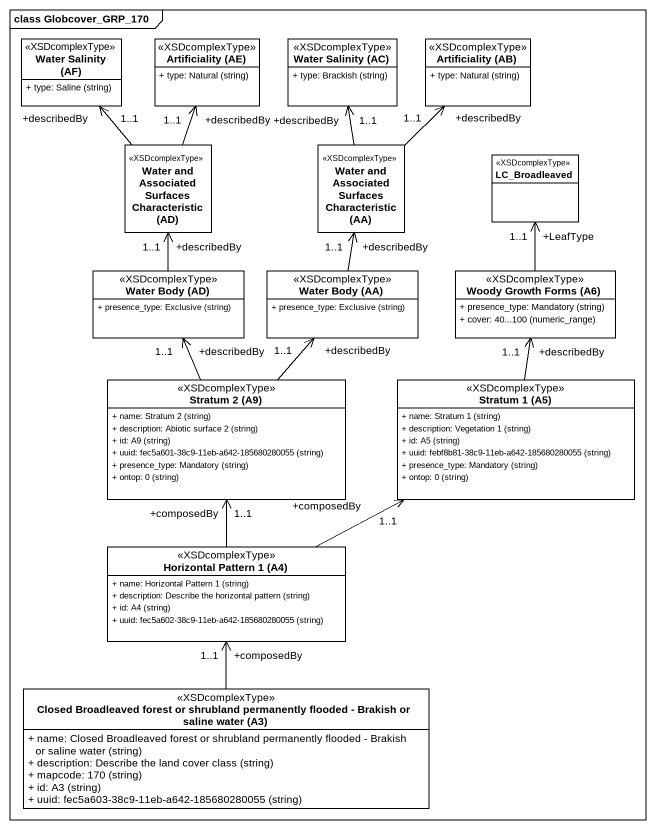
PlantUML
@startuml
mainframe class Globcover_GRP_170
hide circle
hide empty members
skinparam classAttributeIconSize 0
class "Water Salinity (AF)" as Water_Salinity_AF <<XSDcomplexType>> {
  {field} + type: Saline (string)
}
class "Artificiality (AE)" as Artificiality_AE <<XSDcomplexType>> {
  {field} + type: Natural (string)
}
class "Water Salinity (AC)" as Water_Salinity_AC <<XSDcomplexType>> {
  {field} + type: Brackish (string)
}
class "Artificiality (AB)" as Artificiality_AB <<XSDcomplexType>> {
  {field} + type: Natural (string)
}
class "Water and Associated Surfaces Characteristic (AD)" as Water_and_Associated <<XSDcomplexType>>
class "Water and Associated Surfaces Characteristic (AA)" as Water_and_Associated_2 <<XSDcomplexType>>
class LC_Broadleaved <<XSDcomplexType>>
class "Water Body (AD)" as Water_Body_AD <<XSDcomplexType>> {
  {field} + presence_type: Exclusive (string)
}
class "Water Body (AA)" as Water_Body_AA <<XSDcomplexType>> {
  {field} + presence_type: Exclusive (string)
}
class "Woody Growth Forms (A6)" as Woody_Growth_Forms_A6 <<XSDcomplexType>> {
  {field} + presence_type: Mandatory (string)
  {field} + cover: 40...100 (numeric_range)
}
class "Stratum 2 (A9)" as Stratum_2_A9 <<XSDcomplexType>> {
  {field} + name: Stratum 2 (string)
  {field} + description: Abiotic surface 2 (string)
  {field} + id: A9 (string)
  {field} + uuid: fec5a601-38c9-11eb-a642-185680280055 (string)
  {field} + presence_type: Mandatory (string)
  {field} + ontop: 0 (string)
}
class "Stratum 1 (A5)" as Stratum_1_A5 <<XSDcomplexType>> {
  {field} + name: Stratum 1 (string)
  {field} + description: Vegetation 1 (string)
  {field} + id: A5 (string)
  {field} + uuid: febf8b81-38c9-11eb-a642-185680280055 (string)
  {field} + presence_type: Mandatory (string)
  {field} + ontop: 0 (string)
}
class "Horizontal Pattern 1 (A4)" as Horizontal_Pattern_1_A4 <<XSDcomplexType>> {
  {field} + name: Horizontal Pattern 1 (string)
  {field} + description: Describe the horizontal pattern (string)
  {field} + id: A4 (string)
  {field} + uuid: fec5a602-38c9-11eb-a642-185680280055 (string)
}
class "Closed Broadleaved forest or shrubland permanently flooded - Brakish or saline water (A3)" as Closed_Broadleaved_forest <<XSDcomplexType>> {
  {field} + name: Closed Broadleaved forest or shrubland permanently flooded - Brakish or saline water (string)
  {field} + description: Describe the land cover class (string)
  {field} + mapcode: 170 (string)
  {field} + id: A3 (string)
  {field} + uuid: fec5a603-38c9-11eb-a642-185680280055 (string)
}
Water_and_Associated -up-> "+describedBy\n1..1" Water_Salinity_AF
Water_and_Associated -up-> "+describedBy\n1..1" Artificiality_AE
Water_and_Associated_2 -up-> "+describedBy\n1..1" Water_Salinity_AC
Water_and_Associated_2 -up-> "+describedBy\n1..1" Artificiality_AB
Water_Body_AD -up-> "+describedBy\n1..1" Water_and_Associated
Water_Body_AA -up-> "+describedBy\n1..1" Water_and_Associated_2
Woody_Growth_Forms_A6 -up-> "+LeafType\n1..1" LC_Broadleaved
Stratum_2_A9 -up-> "+describedBy\n1..1" Water_Body_AD
Stratum_2_A9 -up-> "+describedBy\n1..1" Water_Body_AA
Stratum_1_A5 -up-> "+describedBy\n1..1" Woody_Growth_Forms_A6
Horizontal_Pattern_1_A4 -up-> "+composedBy\n1..1" Stratum_2_A9
Horizontal_Pattern_1_A4 -right-> "+composedBy\n1..1" Stratum_1_A5
Closed_Broadleaved_forest -up-> "+composedBy\n1..1" Horizontal_Pattern_1_A4
@enduml
